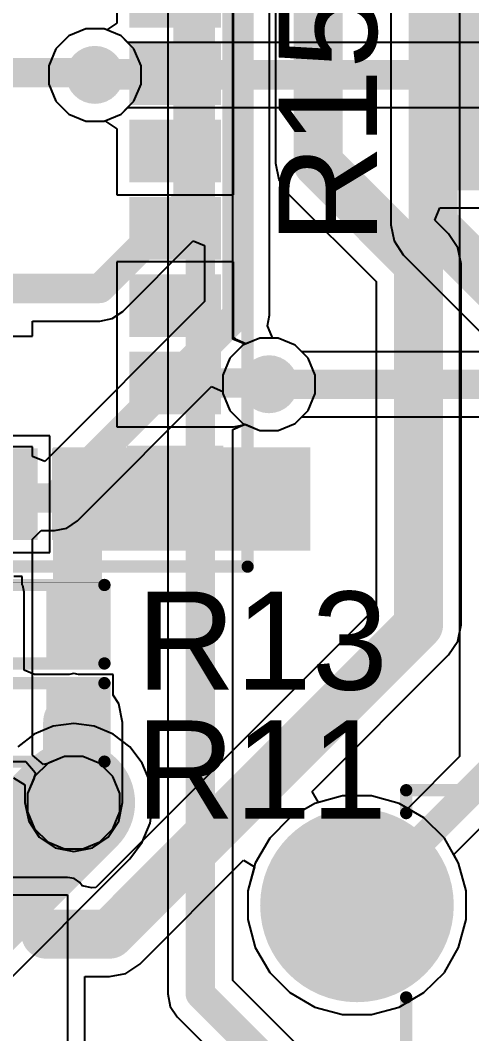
# Model space of a CAD drawing. Header units: inches. Extents: x 0 to 5376, y 0 to 5416.
# Drawn here: x 16.32 to 21, y 91.09 to 101.58 of the extents above; entities that cross this region are included whole.
import ezdxf

# ---------------------------------------------------------------- set-up
doc = ezdxf.new("R2010")
doc.units = ezdxf.units.IN
for name, color, linetype in [('Bottom Layer', 5, 'Continuous'), ('Bottom Solder', 6, 'Continuous'), ('Layer 1', 16, 'Continuous'), ('Layer 2', 76, 'Continuous'), ('Multi-Layer', 9, 'Continuous'), ('Pad Holes', 156, 'Continuous'), ('Top Layer', 1, 'Continuous'), ('Top Overlay', 2, 'Continuous'), ('Top Paste', 8, 'Continuous'), ('Top Solder', 216, 'Continuous'), ('Via Holes', 16, 'Continuous')]:
    doc.layers.add(name, color=color, linetype=linetype)
doc.styles.add('Arial', font='', dxfattribs={"height": 0.2})
doc.styles.get('Arial').set_extended_font_data('Arial')

msp = doc.modelspace()

# ---------------------------------------------------------------- hatches: boundary and pattern name
at = {"layer": 'Bottom Layer'}
h = msp.add_hatch(color=5, dxfattribs=at)
edge = h.paths.add_edge_path()
edge.add_arc((17.094, 101.016), 0.3, 0, 360)
h = msp.add_hatch(color=5, dxfattribs=at)
edge = h.paths.add_edge_path()
edge.add_arc((18.898, 97.815), 0.3, 0, 360)
h = msp.add_hatch(color=5, dxfattribs=at)
edge = h.paths.add_edge_path()
edge.add_arc((16.875, 93.486), 0.3, 0, 360)
h = msp.add_hatch(color=5, dxfattribs=at)
edge = h.paths.add_edge_path()
edge.add_arc((19.809, 92.424), 0.952, 0, 360)
at = {"layer": 'Bottom Solder'}
h = msp.add_hatch(color=6, dxfattribs=at)
edge = h.paths.add_edge_path()
edge.add_arc((19.809, 92.424), 1.003, 0, 360)
at = {"layer": 'Layer 1'}
h = msp.add_hatch(color=16, dxfattribs=at)
edge = h.paths.add_edge_path()
edge.add_arc((17.094, 101.016), 0.3, 0, 360)
h = msp.add_hatch(color=16, dxfattribs=at)
edge = h.paths.add_edge_path()
edge.add_arc((18.898, 97.815), 0.3, 0, 360)
h = msp.add_hatch(color=16, dxfattribs=at)
edge = h.paths.add_edge_path()
edge.add_arc((16.875, 93.486), 0.3, 0, 360)
h = msp.add_hatch(color=16, dxfattribs=at)
edge = h.paths.add_edge_path()
edge.add_arc((19.809, 92.424), 0.952, 0, 360)
at = {"layer": 'Layer 2'}
h = msp.add_hatch(color=76, dxfattribs=at)
edge = h.paths.add_edge_path()
edge.add_arc((17.094, 101.016), 0.3, 0, 360)
h = msp.add_hatch(color=76, dxfattribs=at)
edge = h.paths.add_edge_path()
edge.add_arc((18.898, 97.815), 0.3, 0, 360)
h = msp.add_hatch(color=76, dxfattribs=at)
edge = h.paths.add_edge_path()
edge.add_arc((16.875, 93.486), 0.3, 0, 360)
h = msp.add_hatch(color=76, dxfattribs=at)
edge = h.paths.add_edge_path()
edge.add_arc((19.809, 92.424), 0.952, 0, 360)
at = {"layer": 'Multi-Layer'}
h = msp.add_hatch(color=9, dxfattribs=at)
edge = h.paths.add_edge_path()
edge.add_arc((19.809, 92.424), 0.952, 0, 360)
at = {"layer": 'Pad Holes'}
h = msp.add_hatch(color=7, dxfattribs=at)
edge = h.paths.add_edge_path()
edge.add_arc((19.809, 92.424), 0.5, 0, 360)
at = {"layer": 'Top Layer'}
for points in [[(20.574, 99.822), (26.213, 99.822), (26.213, 104.445), (20.574, 104.445)], [(24.066, 100.429), (20.566, 100.429), (20.566, 104.229), (24.066, 104.229)], [(18.351, 101.553), (17.501, 101.553), (17.501, 102.103), (18.351, 102.103)], [(18.351, 100.753), (17.501, 100.753), (17.501, 101.303), (18.351, 101.303)], [(18.351, 99.953), (17.501, 99.953), (17.501, 100.503), (18.351, 100.503)], [(18.351, 99.153), (17.501, 99.153), (17.501, 99.703), (18.351, 99.703)], [(18.351, 98.353), (17.501, 98.353), (17.501, 98.903), (18.351, 98.903)], [(18.351, 97.553), (17.501, 97.553), (17.501, 98.103), (18.351, 98.103)], [(15.901, 96.253), (15.901, 97.103), (16.451, 97.103), (16.451, 96.253)], [(16.659, 95.002), (17.167, 95.002), (17.167, 97.161), (16.659, 97.161)], [(16.659, 96.094), (19.326, 96.094), (19.326, 97.161), (16.659, 97.161)], [(16.701, 96.253), (16.701, 97.103), (17.251, 97.103), (17.251, 96.253)], [(17.476, 96.228), (17.476, 97.128), (18.376, 97.128), (18.376, 96.228)], [(17.104, 95.65), (17.104, 95.015), (16.647, 95.015), (16.647, 95.65)], [(17.104, 94.634), (17.104, 93.999), (16.647, 93.999), (16.647, 94.634)]]:
    msp.add_hatch(color=1, dxfattribs=at).paths.add_polyline_path(points)
h = msp.add_hatch(color=1, dxfattribs=at)
edge = h.paths.add_edge_path()
edge.add_arc((17.094, 101.016), 0.3, 0, 360)
h = msp.add_hatch(color=1, dxfattribs=at)
edge = h.paths.add_edge_path()
edge.add_arc((18.898, 97.815), 0.3, 0, 360)
h = msp.add_hatch(color=1, dxfattribs=at)
edge = h.paths.add_edge_path()
edge.add_arc((16.875, 93.486), 0.3, 0, 360)
h = msp.add_hatch(color=1, dxfattribs=at)
edge = h.paths.add_edge_path()
edge.add_arc((19.809, 92.424), 0.952, 0, 360)
at = {"layer": 'Top Paste'}
for points in [[(24.066, 100.429), (20.566, 100.429), (20.566, 104.229), (24.066, 104.229)], [(18.351, 101.553), (17.501, 101.553), (17.501, 102.103), (18.351, 102.103)], [(18.351, 100.753), (17.501, 100.753), (17.501, 101.303), (18.351, 101.303)], [(18.351, 99.953), (17.501, 99.953), (17.501, 100.503), (18.351, 100.503)], [(18.351, 99.153), (17.501, 99.153), (17.501, 99.703), (18.351, 99.703)], [(18.351, 98.353), (17.501, 98.353), (17.501, 98.903), (18.351, 98.903)], [(18.351, 97.553), (17.501, 97.553), (17.501, 98.103), (18.351, 98.103)], [(15.901, 96.253), (15.901, 97.103), (16.451, 97.103), (16.451, 96.253)], [(16.701, 96.253), (16.701, 97.103), (17.251, 97.103), (17.251, 96.253)], [(17.476, 96.228), (17.476, 97.128), (18.376, 97.128), (18.376, 96.228)], [(17.104, 95.65), (17.104, 95.015), (16.647, 95.015), (16.647, 95.65)], [(17.104, 94.634), (17.104, 93.999), (16.647, 93.999), (16.647, 94.634)]]:
    msp.add_hatch(color=8, dxfattribs=at).paths.add_polyline_path(points)
at = {"layer": 'Top Solder'}
for points in [[(24.168, 100.327), (20.464, 100.327), (20.464, 104.33), (24.168, 104.33)], [(18.401, 101.503), (17.451, 101.503), (17.451, 102.153), (18.401, 102.153)], [(18.401, 100.703), (17.451, 100.703), (17.451, 101.353), (18.401, 101.353)], [(18.401, 99.903), (17.451, 99.903), (17.451, 100.553), (18.401, 100.553)], [(18.401, 99.103), (17.451, 99.103), (17.451, 99.753), (18.401, 99.753)], [(18.401, 98.303), (17.451, 98.303), (17.451, 98.953), (18.401, 98.953)], [(18.401, 97.503), (17.451, 97.503), (17.451, 98.153), (18.401, 98.153)], [(15.851, 96.203), (15.851, 97.153), (16.501, 97.153), (16.501, 96.203)], [(16.651, 96.203), (16.651, 97.153), (17.301, 97.153), (17.301, 96.203)], [(17.426, 96.178), (17.426, 97.178), (18.426, 97.178), (18.426, 96.178)], [(17.159, 95.705), (17.159, 94.96), (16.592, 94.96), (16.592, 95.705)], [(17.159, 94.689), (17.159, 93.944), (16.592, 93.944), (16.592, 94.689)]]:
    msp.add_hatch(color=216, dxfattribs=at).paths.add_polyline_path(points)
h = msp.add_hatch(color=216, dxfattribs=at)
edge = h.paths.add_edge_path()
edge.add_arc((19.809, 92.424), 1.003, 0, 360)
at = {"layer": 'Via Holes'}
h = msp.add_hatch(color=7, dxfattribs=at)
edge = h.paths.add_edge_path()
edge.add_arc((17.094, 101.016), 0.15, 0, 360)
h = msp.add_hatch(color=7, dxfattribs=at)
edge = h.paths.add_edge_path()
edge.add_arc((18.898, 97.815), 0.15, 0, 360)
h = msp.add_hatch(color=7, dxfattribs=at)
edge = h.paths.add_edge_path()
edge.add_arc((16.875, 93.486), 0.15, 0, 360)

# ---------------------------------------------------------------- linework, layer by layer
at = {"layer": 'Bottom Layer'}
for p, q in [((18.904, 98.531), (18.904, 106.096)), ((20.159, 102.006), (20.159, 99.466)), ((20.159, 99.466), (20.193, 99.298)), ((17.383, 98.568), (18.113, 99.298)), ((18.113, 99.298), (18.231, 99.25)), ((18.231, 99.25), (18.231, 98.67)), ((20.193, 99.298), (20.288, 99.155)), ((20.288, 99.155), (21.164, 98.279)), ((18.231, 98.67), (16.575, 97.014)), ((16.448, 98.311), (16.448, 98.469)), ((16.448, 98.469), (17.145, 98.469)), ((17.145, 98.469), (17.274, 98.495)), ((17.274, 98.495), (17.383, 98.568)), ((18.882, 98.42), (18.904, 98.531)), ((18.926, 98.312), (18.882, 98.42)), ((14.493, 98.311), (16.448, 98.311)), ((18.936, 98.293), (18.926, 98.312)), ((18.993, 98.293), (18.936, 98.293)), ((19.168, 98.22), (18.993, 98.293)), ((19.237, 98.152), (19.168, 98.22)), ((21.119, 98.152), (19.237, 98.152)), ((16.913, 96.4), (18.302, 97.79)), ((18.302, 97.79), (18.42, 97.741)), ((18.42, 97.741), (18.42, 97.72)), ((18.42, 97.72), (18.493, 97.545)), ((18.493, 97.545), (18.627, 97.41)), ((19.168, 97.41), (19.237, 97.479)), ((19.237, 97.479), (26.137, 97.479)), ((18.627, 97.41), (18.803, 97.338)), ((18.803, 97.338), (18.993, 97.338)), ((18.993, 97.338), (19.168, 97.41)), ((16.448, 97.166), (14.493, 97.166)), ((16.448, 97.067), (16.448, 97.166)), ((16.575, 97.014), (16.448, 97.067)), ((16.804, 96.327), (16.913, 96.4)), ((16.448, 96.212), (16.538, 96.302)), ((16.538, 96.302), (16.675, 96.302)), ((16.675, 96.302), (16.804, 96.327)), ((16.448, 96.066), (16.448, 96.212)), ((16.448, 95.984), (16.448, 96.066)), ((16.448, 95.011), (16.448, 95.984)), ((16.448, 94.966), (16.448, 95.011)), ((16.448, 95.011), (16.448, 95.011)), ((16.448, 94.036), (16.448, 94.966)), ((16.448, 94.966), (16.448, 94.966)), ((16.448, 93.976), (16.448, 94.036)), ((16.562, 93.882), (16.448, 93.976)), ((16.78, 93.964), (16.626, 93.9)), ((16.97, 93.964), (16.78, 93.964)), ((17.146, 93.891), (16.97, 93.964)), ((14.493, 93.911), (16.321, 93.911)), ((16.321, 93.911), (16.38, 93.911)), ((16.38, 93.911), (16.477, 93.797)), ((16.605, 93.891), (16.562, 93.882)), ((16.626, 93.9), (16.605, 93.891)), ((17.28, 93.756), (17.146, 93.891)), ((16.47, 93.756), (16.46, 93.732)), ((16.472, 93.764), (16.469, 93.753)), ((16.469, 93.753), (16.47, 93.756)), ((16.472, 93.764), (16.47, 93.756)), ((16.47, 93.756), (16.472, 93.764)), ((16.477, 93.797), (16.472, 93.764)), ((16.472, 93.764), (16.472, 93.764)), ((17.353, 93.581), (17.28, 93.756)), ((16.46, 93.732), (16.397, 93.581)), ((16.397, 93.581), (16.397, 93.391)), ((17.353, 93.391), (17.353, 93.581)), ((19.66, 93.555), (19.373, 93.478)), ((19.958, 93.555), (19.66, 93.555)), ((20.245, 93.478), (19.958, 93.555)), ((19.373, 93.478), (19.115, 93.329)), ((20.503, 93.329), (20.245, 93.478)), ((16.397, 93.391), (16.47, 93.215)), ((17.28, 93.215), (17.353, 93.391)), ((19.115, 93.329), (18.905, 93.118)), ((20.714, 93.118), (20.503, 93.329)), ((16.47, 93.215), (16.605, 93.081)), ((17.146, 93.081), (17.28, 93.215)), ((18.905, 93.118), (18.756, 92.861)), ((20.862, 92.861), (20.714, 93.118)), ((16.605, 93.081), (16.78, 93.008)), ((16.97, 93.008), (17.146, 93.081)), ((16.78, 93.008), (16.97, 93.008)), ((18.756, 92.861), (18.679, 92.573)), ((20.939, 92.573), (20.862, 92.861)), ((18.679, 92.573), (18.679, 92.275)), ((20.939, 92.275), (20.939, 92.573)), ((18.679, 92.275), (18.756, 91.988)), ((20.862, 91.988), (20.939, 92.275)), ((18.756, 91.988), (18.905, 91.73)), ((20.714, 91.73), (20.862, 91.988)), ((18.905, 91.73), (19.115, 91.52)), ((20.503, 91.52), (20.714, 91.73)), ((19.115, 91.52), (19.373, 91.371)), ((20.245, 91.371), (20.503, 91.52)), ((19.373, 91.371), (19.66, 91.294)), ((19.958, 91.294), (20.245, 91.371)), ((19.66, 91.294), (19.958, 91.294))]:
    msp.add_line(p, q, dxfattribs=at)
for points in [[(18.567, 98.531, 0.305, 0.305, 0), (18.567, 106.096, 0.305, 0.305, 0)], [(18.059, 99.72, 0.305, 0.305, 0), (18.059, 105.512, 0.305, 0.305, 0)], [(20.599, 99.466, 0.508, 0.508, 0), (20.599, 102.413, 0.508, 0.508, 0)], [(15.47, 101.038, 0.305, 0.305, 0), (17.072, 101.038, 0.305, 0.305, 0)], [(17.072, 101.038, 0.305, 0.305, 0), (17.094, 101.016, 0.305, 0.305, 0)], [(17.145, 98.806, 0.305, 0.305, 0), (18.059, 99.72, 0.305, 0.305, 0)], [(20.599, 99.466, 0.508, 0.508, 0), (21.488, 98.577, 0.508, 0.508, 0)], [(15.503, 98.806, 0.305, 0.305, 0), (17.145, 98.806, 0.305, 0.305, 0)], [(16.675, 96.638, 0.305, 0.305, 0), (18.567, 98.531, 0.305, 0.305, 0)], [(18.898, 97.815, 0.305, 0.305, 0), (26.137, 97.815, 0.305, 0.305, 0)], [(15.47, 96.638, 0.305, 0.305, 0), (16.675, 96.638, 0.305, 0.305, 0)]]:
    msp.add_lwpolyline(points, format="xyseb", dxfattribs=at)
for points in [[(16.995, 101.038, 0.152, 0.152, 1), (17.148, 101.038, 0.152, 0.152, 1)], [(16.995, 101.038, 0.152, 0.152, 1), (17.148, 101.038, 0.152, 0.152, 1)], [(17.018, 101.016, 0.152, 0.152, 1), (17.17, 101.016, 0.152, 0.152, 1)], [(17.983, 99.72, 0.152, 0.152, 1), (18.136, 99.72, 0.152, 0.152, 1)], [(17.983, 99.72, 0.152, 0.152, 1), (18.136, 99.72, 0.152, 0.152, 1)], [(20.472, 99.466, 0.254, 0.254, 1), (20.726, 99.466, 0.254, 0.254, 1)], [(20.472, 99.466, 0.254, 0.254, 1), (20.726, 99.466, 0.254, 0.254, 1)], [(17.069, 98.806, 0.152, 0.152, 1), (17.221, 98.806, 0.152, 0.152, 1)], [(17.069, 98.806, 0.152, 0.152, 1), (17.221, 98.806, 0.152, 0.152, 1)], [(18.491, 98.531, 0.152, 0.152, 1), (18.644, 98.531, 0.152, 0.152, 1)], [(18.491, 98.531, 0.152, 0.152, 1), (18.644, 98.531, 0.152, 0.152, 1)], [(18.821, 97.815, 0.152, 0.152, 1), (18.974, 97.815, 0.152, 0.152, 1)], [(16.599, 96.638, 0.152, 0.152, 1), (16.751, 96.638, 0.152, 0.152, 1)], [(16.599, 96.638, 0.152, 0.152, 1), (16.751, 96.638, 0.152, 0.152, 1)]]:
    msp.add_lwpolyline(points, format="xyseb", close=True, dxfattribs=at)
at = {"layer": 'Layer 1'}
for p, q in [((16.824, 101.421), (16.689, 101.286)), ((16.999, 101.494), (16.824, 101.421)), ((17.189, 101.494), (16.999, 101.494)), ((17.365, 101.421), (17.189, 101.494)), ((17.433, 101.352), (17.365, 101.421)), ((34.138, 101.352), (17.433, 101.352)), ((16.689, 101.286), (16.616, 101.111)), ((16.616, 101.111), (16.616, 100.921)), ((16.616, 100.921), (16.689, 100.745)), ((16.689, 100.745), (16.824, 100.611)), ((17.365, 100.611), (17.433, 100.679)), ((17.433, 100.679), (33.998, 100.679)), ((16.824, 100.611), (16.999, 100.538)), ((17.189, 100.538), (17.365, 100.611)), ((16.999, 100.538), (17.189, 100.538)), ((18.803, 98.293), (18.627, 98.22)), ((18.993, 98.293), (18.803, 98.293)), ((19.168, 98.22), (18.993, 98.293)), ((18.627, 98.22), (18.493, 98.086)), ((19.303, 98.086), (19.168, 98.22)), ((18.493, 98.086), (18.42, 97.91)), ((19.375, 97.91), (19.303, 98.086)), ((18.42, 97.91), (18.42, 97.72)), ((19.375, 97.72), (19.375, 97.91)), ((18.42, 97.72), (18.493, 97.545)), ((19.303, 97.545), (19.375, 97.72)), ((18.493, 97.545), (18.627, 97.41)), ((19.168, 97.41), (19.303, 97.545)), ((18.627, 97.41), (18.803, 97.338)), ((18.803, 97.338), (18.993, 97.338)), ((18.993, 97.338), (19.168, 97.41)), ((16.663, 94.278), (16.465, 94.196)), ((16.875, 94.306), (16.663, 94.278)), ((17.087, 94.278), (16.875, 94.306)), ((17.285, 94.196), (17.087, 94.278)), ((16.465, 94.196), (16.296, 94.065)), ((17.455, 94.065), (17.285, 94.196)), ((17.585, 93.896), (17.455, 94.065)), ((17.667, 93.698), (17.585, 93.896)), ((17.695, 93.486), (17.667, 93.698)), ((19.66, 93.555), (19.373, 93.478)), ((19.958, 93.555), (19.66, 93.555)), ((20.245, 93.478), (19.958, 93.555)), ((17.667, 93.274), (17.695, 93.486)), ((19.373, 93.478), (19.115, 93.329)), ((20.503, 93.329), (20.245, 93.478)), ((19.115, 93.329), (18.905, 93.118)), ((20.714, 93.118), (20.503, 93.329)), ((17.585, 93.076), (17.667, 93.274)), ((18.905, 93.118), (18.756, 92.861)), ((20.862, 92.861), (20.714, 93.118)), ((17.455, 92.906), (17.585, 93.076)), ((12.732, 88.184), (17.455, 92.906)), ((18.756, 92.861), (18.679, 92.573)), ((20.939, 92.573), (20.862, 92.861)), ((18.679, 92.573), (18.679, 92.275)), ((20.939, 92.275), (20.939, 92.573)), ((18.679, 92.275), (18.756, 91.988)), ((20.862, 91.988), (20.939, 92.275)), ((18.756, 91.988), (18.905, 91.73)), ((20.714, 91.73), (20.862, 91.988)), ((18.905, 91.73), (19.115, 91.52)), ((20.503, 91.52), (20.714, 91.73)), ((19.115, 91.52), (19.373, 91.371)), ((20.245, 91.371), (20.503, 91.52)), ((19.373, 91.371), (19.66, 91.294)), ((19.958, 91.294), (20.245, 91.371)), ((19.66, 91.294), (19.958, 91.294))]:
    msp.add_line(p, q, dxfattribs=at)
for points in [[(17.094, 101.016, 0.305, 0.305, 0), (34.138, 101.016, 0.305, 0.305, 0)], [(11.913, 88.523, 1.27, 1.27, 0), (16.875, 93.486, 1.27, 1.27, 0)]]:
    msp.add_lwpolyline(points, format="xyseb", dxfattribs=at)
for points in [[(17.018, 101.016, 0.152, 0.152, 1), (17.17, 101.016, 0.152, 0.152, 1)], [(16.558, 93.486, 0.635, 0.635, 1), (17.193, 93.486, 0.635, 0.635, 1)]]:
    msp.add_lwpolyline(points, format="xyseb", close=True, dxfattribs=at)
at = {"layer": 'Layer 2'}
for p, q in [((18.523, 98.283), (18.523, 102.895)), ((20.872, 102.958), (20.872, 93.964)), ((17.85, 102.756), (17.85, 91.507)), ((16.824, 101.421), (16.689, 101.286)), ((16.999, 101.494), (16.824, 101.421)), ((17.189, 101.494), (16.999, 101.494)), ((17.365, 101.421), (17.189, 101.494)), ((17.499, 101.286), (17.365, 101.421)), ((16.689, 101.286), (16.616, 101.111)), ((17.572, 101.111), (17.499, 101.286)), ((16.616, 101.111), (16.616, 100.921)), ((17.572, 100.921), (17.572, 101.111)), ((16.616, 100.921), (16.689, 100.745)), ((17.499, 100.745), (17.572, 100.921)), ((16.689, 100.745), (16.824, 100.611)), ((17.365, 100.611), (17.499, 100.745)), ((16.824, 100.611), (16.999, 100.538)), ((17.189, 100.538), (17.365, 100.611)), ((16.999, 100.538), (17.189, 100.538)), ((18.65, 98.23), (18.523, 98.283)), ((18.803, 98.293), (18.65, 98.23)), ((18.993, 98.293), (18.803, 98.293)), ((19.168, 98.22), (18.993, 98.293)), ((19.303, 98.086), (19.168, 98.22)), ((19.375, 97.91), (19.303, 98.086)), ((19.375, 97.72), (19.375, 97.91)), ((19.303, 97.545), (19.375, 97.72)), ((19.168, 97.41), (19.303, 97.545)), ((18.523, 97.348), (18.65, 97.401)), ((18.523, 91.647), (18.523, 97.348)), ((18.65, 97.401), (18.803, 97.338)), ((18.803, 97.338), (18.993, 97.338)), ((18.993, 97.338), (19.168, 97.41)), ((16.78, 93.964), (16.605, 93.891)), ((16.97, 93.964), (16.78, 93.964)), ((17.146, 93.891), (16.97, 93.964)), ((20.872, 93.964), (20.335, 93.426)), ((16.605, 93.891), (16.47, 93.756)), ((17.28, 93.756), (17.146, 93.891)), ((16.47, 93.756), (16.397, 93.581)), ((17.353, 93.581), (17.28, 93.756)), ((16.397, 93.581), (16.397, 93.391)), ((17.353, 93.391), (17.353, 93.581)), ((19.66, 93.555), (19.373, 93.478)), ((19.958, 93.555), (19.66, 93.555)), ((20.245, 93.478), (19.958, 93.555)), ((20.811, 92.95), (21.438, 93.577)), ((19.373, 93.478), (19.115, 93.329)), ((20.335, 93.426), (20.245, 93.478)), ((16.397, 93.391), (16.47, 93.215)), ((17.28, 93.215), (17.353, 93.391)), ((19.115, 93.329), (18.905, 93.118)), ((16.47, 93.215), (16.605, 93.081)), ((17.146, 93.081), (17.28, 93.215)), ((18.905, 93.118), (18.756, 92.861)), ((16.605, 93.081), (16.78, 93.008)), ((16.97, 93.008), (17.146, 93.081)), ((16.78, 93.008), (16.97, 93.008)), ((20.862, 92.861), (20.811, 92.95)), ((18.756, 92.861), (18.679, 92.573)), ((20.939, 92.573), (20.862, 92.861)), ((18.679, 92.573), (18.679, 92.275)), ((20.939, 92.275), (20.939, 92.573)), ((18.679, 92.275), (18.756, 91.988)), ((20.862, 91.988), (20.939, 92.275)), ((18.756, 91.988), (18.905, 91.73)), ((20.714, 91.73), (20.862, 91.988)), ((18.905, 91.73), (19.115, 91.52)), ((20.503, 91.52), (20.714, 91.73)), ((19.284, 90.886), (18.523, 91.647)), ((17.85, 91.507), (17.875, 91.378)), ((19.115, 91.52), (19.373, 91.371)), ((20.245, 91.371), (20.503, 91.52)), ((17.875, 91.378), (17.948, 91.269)), ((19.373, 91.371), (19.66, 91.294)), ((19.958, 91.294), (20.245, 91.371)), ((17.948, 91.269), (18.807, 90.41)), ((19.66, 91.294), (19.958, 91.294))]:
    msp.add_line(p, q, dxfattribs=at)
for points in [[(18.186, 91.507, 0.305, 0.305, 0), (18.186, 102.895, 0.305, 0.305, 0)], [(19.809, 92.424, 0.305, 0.305, 0), (21.209, 93.824, 0.305, 0.305, 0)], [(18.186, 91.507, 0.305, 0.305, 0), (19.809, 89.884, 0.305, 0.305, 0)]]:
    msp.add_lwpolyline(points, format="xyseb", dxfattribs=at)
for points in [[(19.733, 92.424, 0.152, 0.152, 1), (19.885, 92.424, 0.152, 0.152, 1)], [(18.11, 91.507, 0.152, 0.152, 1), (18.263, 91.507, 0.152, 0.152, 1)], [(18.11, 91.507, 0.152, 0.152, 1), (18.263, 91.507, 0.152, 0.152, 1)]]:
    msp.add_lwpolyline(points, format="xyseb", close=True, dxfattribs=at)
at = {"layer": 'Top Layer'}
for p, q in [((18.529, 101.376), (18.529, 102.175)), ((17.323, 102.056), (17.323, 101.552)), ((18.965, 102.082), (18.965, 100.101)), ((17.323, 101.552), (17.218, 101.482)), ((16.824, 101.421), (16.689, 101.286)), ((16.999, 101.494), (16.824, 101.421)), ((17.189, 101.494), (16.999, 101.494)), ((17.218, 101.482), (17.189, 101.494)), ((18.529, 100.575), (18.529, 101.376)), ((16.689, 101.286), (16.616, 101.111)), ((16.616, 101.111), (16.616, 100.921)), ((16.616, 100.921), (16.689, 100.745)), ((16.689, 100.745), (16.824, 100.611)), ((16.824, 100.611), (16.999, 100.538)), ((18.529, 99.775), (18.529, 100.575)), ((16.999, 100.538), (17.189, 100.538)), ((17.189, 100.538), (17.196, 100.541)), ((17.196, 100.541), (17.323, 100.456)), ((17.323, 100.456), (17.323, 99.775)), ((18.965, 100.101), (18.999, 99.933)), ((18.999, 99.933), (19.094, 99.79)), ((17.323, 99.775), (18.529, 99.775)), ((19.094, 99.79), (20.007, 98.878)), ((20.616, 99.514), (20.669, 99.641)), ((20.669, 99.641), (22.819, 99.641)), ((20.758, 99.371), (20.616, 99.514)), ((20.854, 99.228), (20.758, 99.371)), ((20.887, 99.06), (20.854, 99.228)), ((18.529, 99.081), (17.323, 99.081)), ((17.323, 99.081), (17.323, 98.175)), ((18.529, 98.302), (18.529, 99.081)), ((20.887, 95.326), (20.887, 99.06)), ((20.887, 99.06), (20.887, 99.06)), ((20.007, 98.878), (20.007, 95.509)), ((18.564, 98.273), (18.529, 98.302)), ((18.656, 98.233), (18.564, 98.273)), ((18.803, 98.293), (18.656, 98.233)), ((18.993, 98.293), (18.803, 98.293)), ((19.168, 98.22), (18.993, 98.293)), ((17.323, 98.175), (17.323, 97.375)), ((19.303, 98.086), (19.168, 98.22)), ((19.375, 97.91), (19.303, 98.086)), ((19.375, 97.72), (19.375, 97.91)), ((19.303, 97.545), (19.375, 97.72)), ((19.168, 97.41), (19.303, 97.545)), ((17.323, 97.375), (18.529, 97.375)), ((18.529, 97.375), (18.656, 97.398)), ((18.529, 97.375), (18.529, 97.375)), ((18.656, 97.398), (18.803, 97.338)), ((18.803, 97.338), (18.993, 97.338)), ((18.993, 97.338), (19.168, 97.41)), ((16.629, 97.281), (14.913, 97.281)), ((16.629, 96.075), (16.629, 97.281)), ((15.757, 96.075), (16.629, 96.075)), ((16.342, 95.827), (16.253, 95.827)), ((16.342, 95.74), (16.342, 95.827)), ((16.347, 95.732), (16.342, 95.74)), ((16.361, 95.662), (16.347, 95.732)), ((16.361, 94.858), (16.361, 95.662)), ((20.007, 95.509), (17.105, 92.607)), ((20.854, 95.158), (20.887, 95.326)), ((20.758, 95.015), (20.854, 95.158)), ((19.345, 93.602), (20.758, 95.015)), ((16.469, 94.811), (16.361, 94.858)), ((16.488, 94.811), (16.469, 94.811)), ((16.826, 94.811), (16.488, 94.811)), ((16.875, 94.821), (16.826, 94.811)), ((16.924, 94.811), (16.875, 94.821)), ((17.282, 94.811), (16.924, 94.811)), ((17.282, 94.599), (17.282, 94.811)), ((17.342, 94.509), (17.282, 94.599)), ((17.38, 94.316), (17.342, 94.509)), ((17.38, 93.486), (17.38, 94.316)), ((16.25, 93.741), (16.37, 93.67)), ((16.37, 93.67), (16.37, 93.486)), ((19.411, 93.488), (19.345, 93.602)), ((19.66, 93.555), (19.411, 93.488)), ((19.958, 93.555), (19.66, 93.555)), ((20.245, 93.478), (19.958, 93.555)), ((16.37, 93.486), (16.409, 93.293)), ((17.342, 93.293), (17.38, 93.486)), ((20.503, 93.329), (20.245, 93.478)), ((20.714, 93.118), (20.503, 93.329)), ((16.409, 93.293), (16.518, 93.129)), ((17.232, 93.129), (17.342, 93.293)), ((16.518, 93.129), (16.682, 93.019)), ((17.069, 93.019), (17.232, 93.129)), ((20.862, 92.861), (20.714, 93.118)), ((16.682, 93.019), (16.875, 92.981)), ((16.875, 92.981), (17.069, 93.019)), ((17.558, 91.814), (18.632, 92.889)), ((18.632, 92.889), (18.746, 92.823)), ((18.746, 92.823), (18.679, 92.573)), ((20.939, 92.573), (20.862, 92.861)), ((16.809, 92.713), (14.872, 92.713)), ((16.879, 92.7), (16.809, 92.713)), ((16.938, 92.66), (16.879, 92.7)), ((16.961, 92.625), (16.938, 92.66)), ((17.063, 92.605), (16.961, 92.625)), ((17.105, 92.607), (17.063, 92.605)), ((13.792, 92.532), (16.809, 92.532)), ((16.809, 92.532), (16.809, 77.038)), ((18.679, 92.573), (18.679, 92.275)), ((20.939, 92.275), (20.939, 92.573)), ((18.679, 92.275), (18.756, 91.988)), ((20.862, 91.988), (20.939, 92.275)), ((18.756, 91.988), (18.905, 91.73)), ((20.714, 91.73), (20.862, 91.988)), ((17.415, 91.719), (17.558, 91.814)), ((16.991, 81.027), (16.991, 91.686)), ((16.991, 91.686), (17.247, 91.686)), ((17.247, 91.686), (17.415, 91.719)), ((18.905, 91.73), (19.115, 91.52)), ((20.503, 91.52), (20.714, 91.73)), ((19.115, 91.52), (19.373, 91.371)), ((20.245, 91.371), (20.503, 91.52)), ((19.373, 91.371), (19.66, 91.294)), ((19.958, 91.294), (20.245, 91.371)), ((19.66, 91.294), (19.958, 91.294))]:
    msp.add_line(p, q, dxfattribs=at)
for points in [[(19.406, 100.101, 0.508, 0.508, 0), (19.406, 102.488, 0.508, 0.508, 0)], [(17.069, 101.028, 0.305, 0.305, 0), (17.926, 101.028, 0.305, 0.305, 0)], [(19.406, 100.101, 0.508, 0.508, 0), (20.447, 99.06, 0.508, 0.508, 0)], [(20.447, 95.326, 0.508, 0.508, 0), (20.447, 99.06, 0.508, 0.508, 0)], [(17.926, 97.828, 0.305, 0.305, 0), (18.885, 97.828, 0.305, 0.305, 0)], [(18.885, 97.828, 0.305, 0.305, 0), (18.898, 97.815, 0.305, 0.305, 0)], [(17.247, 92.126, 0.508, 0.508, 0), (20.447, 95.326, 0.508, 0.508, 0)], [(16.875, 93.486, 0.635, 0.635, 0), (16.875, 94.316, 0.635, 0.635, 0)], [(16.586, 92.126, 0.508, 0.508, 0), (17.247, 92.126, 0.508, 0.508, 0)]]:
    msp.add_lwpolyline(points, format="xyseb", dxfattribs=at)
for points in [[(16.993, 101.028, 0.152, 0.152, 1), (17.145, 101.028, 0.152, 0.152, 1)], [(17.85, 101.028, 0.152, 0.152, 1), (18.003, 101.028, 0.152, 0.152, 1)], [(19.279, 100.101, 0.254, 0.254, 1), (19.533, 100.101, 0.254, 0.254, 1)], [(19.279, 100.101, 0.254, 0.254, 1), (19.533, 100.101, 0.254, 0.254, 1)], [(20.32, 99.06, 0.254, 0.254, 1), (20.574, 99.06, 0.254, 0.254, 1)], [(20.32, 99.06, 0.254, 0.254, 1), (20.574, 99.06, 0.254, 0.254, 1)], [(17.85, 97.828, 0.152, 0.152, 1), (18.003, 97.828, 0.152, 0.152, 1)], [(18.809, 97.828, 0.152, 0.152, 1), (18.961, 97.828, 0.152, 0.152, 1)], [(18.809, 97.828, 0.152, 0.152, 1), (18.961, 97.828, 0.152, 0.152, 1)], [(18.821, 97.815, 0.152, 0.152, 1), (18.974, 97.815, 0.152, 0.152, 1)], [(20.32, 95.326, 0.254, 0.254, 1), (20.574, 95.326, 0.254, 0.254, 1)], [(20.32, 95.326, 0.254, 0.254, 1), (20.574, 95.326, 0.254, 0.254, 1)], [(16.717, 94.316, 0.318, 0.318, 1), (17.034, 94.316, 0.318, 0.318, 1)], [(16.717, 93.486, 0.318, 0.318, 1), (17.034, 93.486, 0.318, 0.318, 1)], [(16.459, 92.126, 0.254, 0.254, 1), (16.713, 92.126, 0.254, 0.254, 1)], [(17.12, 92.126, 0.254, 0.254, 1), (17.374, 92.126, 0.254, 0.254, 1)], [(17.12, 92.126, 0.254, 0.254, 1), (17.374, 92.126, 0.254, 0.254, 1)]]:
    msp.add_lwpolyline(points, format="xyseb", close=True, dxfattribs=at)
at = {"layer": 'Top Overlay'}
for points in [[(18.676, 95.928, 0.127, 0.127, 0), (18.676, 109.328, 0.127, 0.127, 0)], [(9.476, 95.928, 0.127, 0.127, 0), (18.676, 95.928, 0.127, 0.127, 0)], [(15.618, 95.738, 0.127, 0.127, 0), (17.193, 95.738, 0.127, 0.127, 0)], [(15.593, 95.764, 0.00323, 0.00323, 0), (17.218, 95.764, 0.00323, 0.00323, 0)], [(17.193, 94.926, 0.127, 0.127, 0), (17.193, 95.738, 0.127, 0.127, 0)], [(15.618, 94.926, 0.127, 0.127, 0), (17.193, 94.926, 0.127, 0.127, 0)], [(15.618, 94.722, 0.127, 0.127, 0), (17.193, 94.722, 0.127, 0.127, 0)], [(15.593, 94.748, 0.00323, 0.00323, 0), (17.218, 94.748, 0.00323, 0.00323, 0)], [(17.193, 93.91, 0.127, 0.127, 0), (17.193, 94.722, 0.127, 0.127, 0)], [(15.618, 93.91, 0.127, 0.127, 0), (17.193, 93.91, 0.127, 0.127, 0)], [(20.319, 93.378, 0.127, 0.127, 0), (20.319, 93.614, 0.127, 0.127, 0)], [(20.319, 93.614, 0.127, 0.127, 0), (26.919, 93.614, 0.127, 0.127, 0)], [(20.319, 90.838, 0.127, 0.127, 0), (20.319, 91.47, 0.127, 0.127, 0)]]:
    msp.add_lwpolyline(points, format="xyseb", dxfattribs=at)
for points in [[(18.645, 95.928, 0.0635, 0.0635, 1), (18.708, 95.928, 0.0635, 0.0635, 1)], [(18.645, 95.928, 0.0635, 0.0635, 1), (18.708, 95.928, 0.0635, 0.0635, 1)], [(17.161, 95.738, 0.0635, 0.0635, 1), (17.225, 95.738, 0.0635, 0.0635, 1)], [(17.161, 95.738, 0.0635, 0.0635, 1), (17.225, 95.738, 0.0635, 0.0635, 1)], [(17.217, 95.764, 0.00161, 0.00161, 1), (17.219, 95.764, 0.00161, 0.00161, 1)], [(17.161, 94.926, 0.0635, 0.0635, 1), (17.225, 94.926, 0.0635, 0.0635, 1)], [(17.161, 94.926, 0.0635, 0.0635, 1), (17.225, 94.926, 0.0635, 0.0635, 1)], [(17.161, 94.722, 0.0635, 0.0635, 1), (17.225, 94.722, 0.0635, 0.0635, 1)], [(17.161, 94.722, 0.0635, 0.0635, 1), (17.225, 94.722, 0.0635, 0.0635, 1)], [(17.217, 94.748, 0.00161, 0.00161, 1), (17.219, 94.748, 0.00161, 0.00161, 1)], [(17.161, 93.91, 0.0635, 0.0635, 1), (17.225, 93.91, 0.0635, 0.0635, 1)], [(17.161, 93.91, 0.0635, 0.0635, 1), (17.225, 93.91, 0.0635, 0.0635, 1)], [(20.287, 93.614, 0.0635, 0.0635, 1), (20.351, 93.614, 0.0635, 0.0635, 1)], [(20.287, 93.614, 0.0635, 0.0635, 1), (20.351, 93.614, 0.0635, 0.0635, 1)], [(20.287, 93.378, 0.0635, 0.0635, 1), (20.351, 93.378, 0.0635, 0.0635, 1)], [(20.287, 91.47, 0.0635, 0.0635, 1), (20.351, 91.47, 0.0635, 0.0635, 1)]]:
    msp.add_lwpolyline(points, format="xyseb", close=True, dxfattribs=at)

# ---------------------------------------------------------------- texts
at = {"layer": 'Top Overlay', "style": 'Arial'}
msp.add_text('R15', height=1.016, rotation=90, dxfattribs=at).set_placement((20.015, 99.264))
for s, p in [('R13', (17.525, 94.654)), ('R11', (17.518, 93.32))]:
    msp.add_text(s, height=1.016, dxfattribs=at).set_placement(p)

doc.saveas('drawing.dxf')
